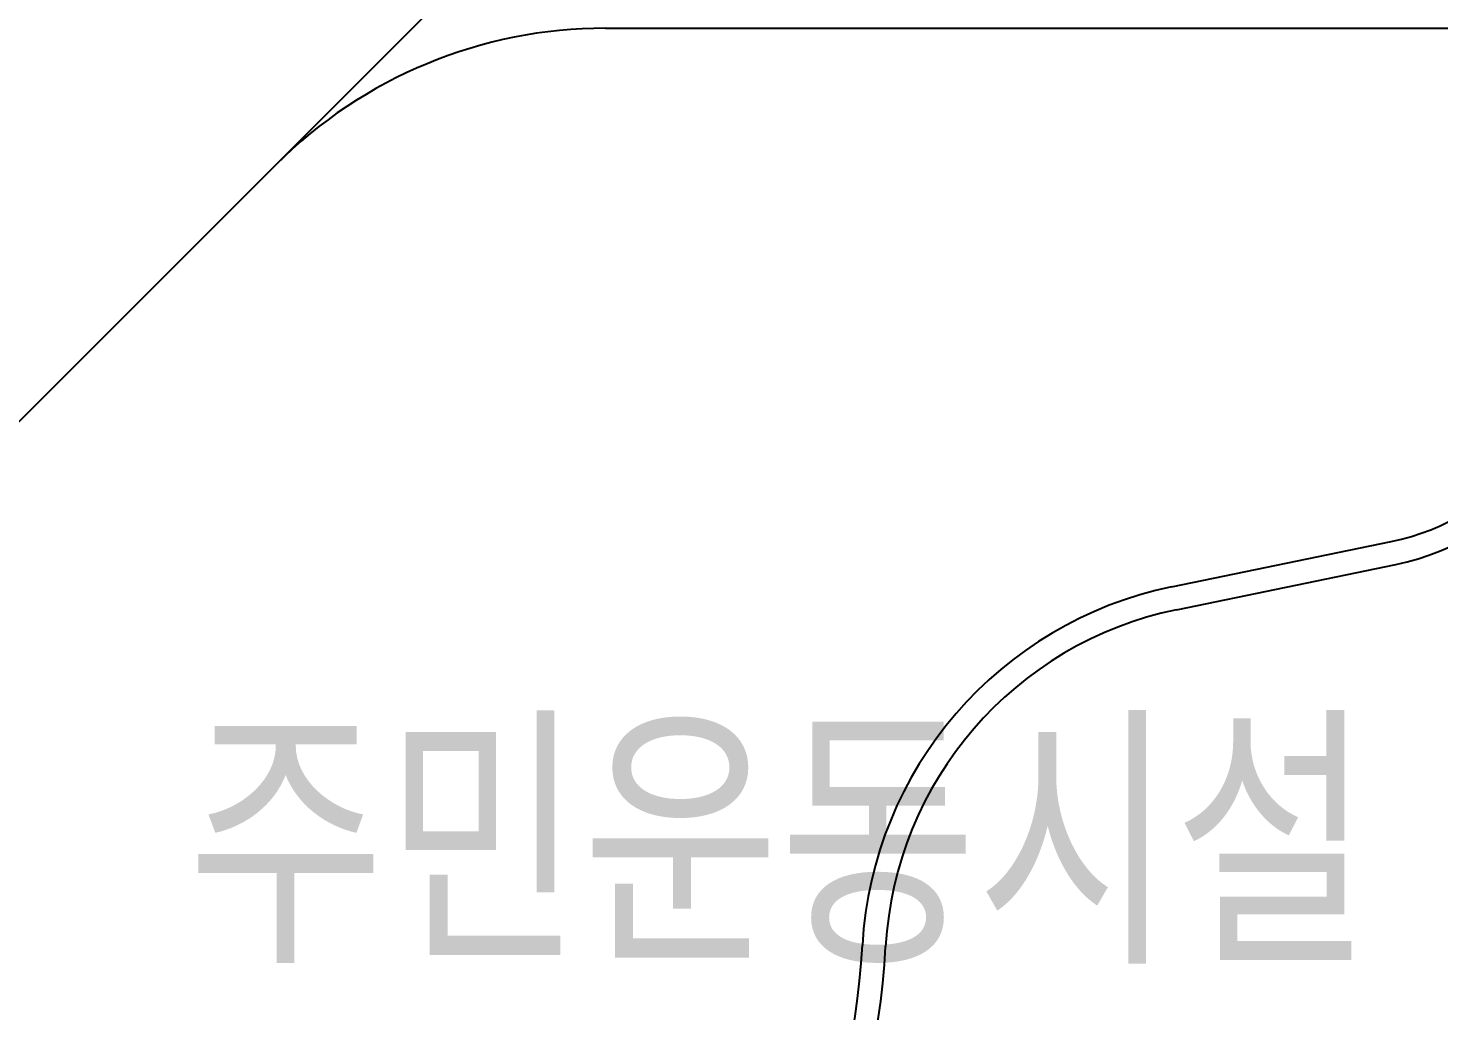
# Model space of a CAD drawing. Header units: millimetres. Extents: x 1145859089 to 1147511753, y -1047484727 to -1047247487.
# Drawn here: x 1146986432 to 1146995508, y -1047432892 to -1047426569 of the extents above; entities that cross this region are included whole.
import ezdxf
from ezdxf.xclip import XClip

# ---------------------------------------------------------------- set-up
doc = ezdxf.new("R2010")
doc.units = ezdxf.units.MM
doc.header["$LTSCALE"] = 100
doc.header["$MEASUREMENT"] = 0
doc.header["$XCLIPFRAME"] = 2
doc.layers.get('0').update_dxf_attribs({"linetype": 'CONTINUOUS'})
for name, color, linetype in [('XREF', 135, 'CONTINUOUS'), ('단지배치도$0$S240910', 33, 'CONTINUOUS'), ('단지배치도$0$W240910', 135, 'CONTINUOUS')]:
    doc.layers.add(name, color=color, linetype=linetype)
doc.styles.add('단지배치도$0$WS1', font='romans.shx', dxfattribs={"width": 0.8, "bigfont": 'whgtxt.shx'})

# ---------------------------------------------------------------- blocks, each defined once
blk = doc.blocks.new('단지배치도$0$zw$9902')
at = {"layer": '단지배치도$0$W240910'}
for p, q in [((74104, -40260.1, 0), (45683.3, -68680.9, 0)), ((60406.8, -55200, 0), (69000.1, -55200, 0)), ((64050.2, -58795.1), (65462.4, -58503.5)), ((64080.6, -58942), (65492.7, -58650.4))]:
    blk.add_line(p, q, dxfattribs=at)
for centre, radius, start, end in [((60406.8, -58200, 0), 3000, 90, 135), ((65159, -57034.5), 1650, 281.66847, 1.21264), ((65159, -57034.5), 1500, 281.66847, 1.21264), ((64555.9, -61243.4), 2500, 101.66847, 176.71209), ((64555.9, -61243.4), 2350, 101.66847, 176.71209), ((56819.2, -60799), 5399.4, 202.10162, 356.71209), ((56819.2, -60799), 5249.4, 201.4083, 356.71209)]:
    blk.add_arc(centre, radius, start, end, dxfattribs=at)
at = {"layer": '단지배치도$0$S240910', "style": '단지배치도$0$WS1', "width": 0.8}
blk.add_text('주민운동시설', height=1500, dxfattribs=at).set_placement((57717.3, -61220))
blk = doc.blocks.new('단지배치도')
blk.add_blockref('단지배치도$0$zw$9902', (141034.2, 142437.2))

msp = doc.modelspace()

# ---------------------------------------------------------------- block references
at = {"layer": 'XREF'}
ref = msp.add_blockref('단지배치도', (1146788705.034274, -1047513806.462535), dxfattribs=at)
XClip(ref).set_block_clipping_path([(72982.4064819524, 34919.7593965302), (360382.4067475507, 255319.7593436702)])

doc.saveas('drawing.dxf')
